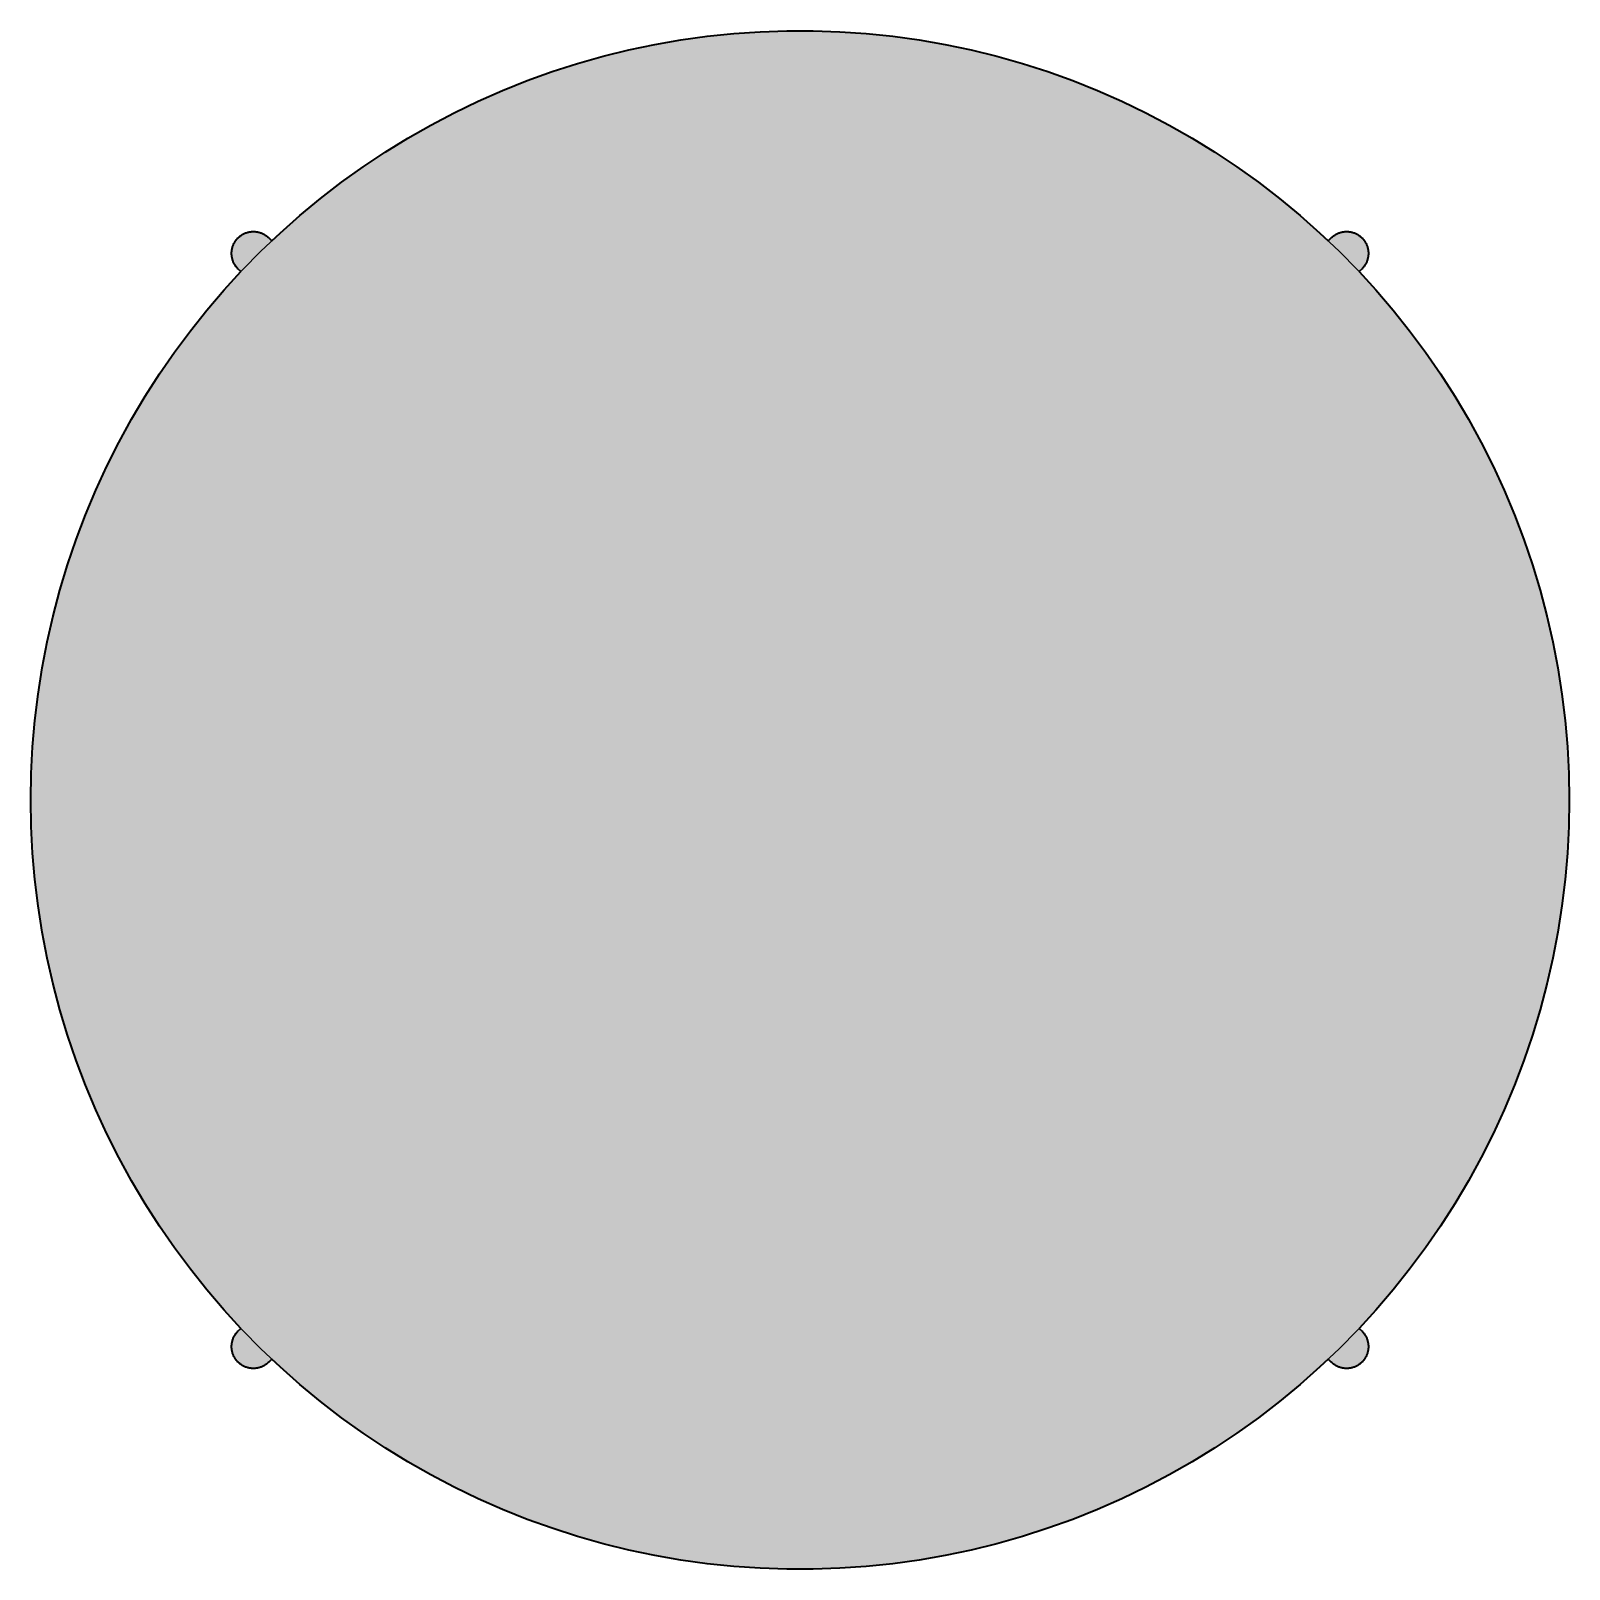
# Model space of a CAD drawing. Header units: millimetres. Extents: x 0 to 1552, y -100 to 500.
# Drawn here: x 952 to 1552, y -100 to 500 of the extents above; entities that cross this region are included whole.
import ezdxf

# ---------------------------------------------------------------- set-up
doc = ezdxf.new("R2010")
doc.units = ezdxf.units.MM
doc.layers.add('Blocks', color=7, linetype='Continuous')
doc.layers.add('Blocks$Fill', color=7, linetype='Continuous', true_color=0xffffff)
doc.layers.add('Blocks$Inner', color=7, linetype='Continuous', lineweight=25, true_color=0x007f00)
doc.layers.add('Blocks$Outline', color=7, linetype='Continuous', lineweight=35, true_color=0xff3f3f)

# ---------------------------------------------------------------- blocks, each defined once
blk = doc.blocks.new('Neu Side Table Top')
at = {"layer": 'Blocks$Fill'}
blk.add_hatch(color=256, dxfattribs=at).paths.add_polyline_path([(81.23, -185.33), (68, -170.37), (61.54, -162.27), (55.37, -153.96), (49.49, -145.44), (43.9, -136.71), (38.62, -127.81), (33.65, -118.72), (28.99, -109.47), (24.66, -100.06), (20.66, -90.51), (16.99, -80.83), (13.65, -71.02), (10.65, -61.11), (8, -51.1), (5.7, -41), (3.74, -30.83), (2.14, -20.6), (0.89, -10.32), (0, 0), (-0.54, 10.34), (-0.71, 20.7), (-0.54, 31.05), (0, 41.39), (0.89, 51.71), (2.14, 61.99), (3.74, 72.23), (5.7, 82.4), (8, 92.49), (10.65, 102.5), (13.65, 112.42), (16.99, 122.22), (20.66, 131.9), (24.66, 141.46), (28.99, 150.86), (33.65, 160.11), (38.62, 169.2), (43.9, 178.11), (49.49, 186.83), (55.37, 195.35), (61.54, 203.67), (68, 211.76), (74.73, 219.63), (81.23, 226.72), (79.88, 228.09), (79.68, 228.31), (79.49, 228.54), (79.31, 228.78), (79.14, 229.02), (78.97, 229.26), (78.81, 229.51), (78.67, 229.77), (78.53, 230.03), (78.4, 230.3), (78.28, 230.57), (78.17, 230.84), (78.07, 231.12), (77.98, 231.4), (77.9, 231.69), (77.83, 231.98), (77.77, 232.27), (77.72, 232.56), (77.67, 232.85), (77.64, 233.14), (77.62, 233.44), (77.61, 233.74), (77.62, 234.03), (77.63, 234.33), (77.65, 234.62), (77.68, 234.92), (77.72, 235.21), (77.77, 235.5), (77.83, 235.79), (77.91, 236.08), (77.99, 236.36), (78.08, 236.64), (78.18, 236.92), (78.29, 237.2), (78.41, 237.47), (78.54, 237.73), (78.68, 237.99), (78.83, 238.25), (78.99, 238.5), (79.15, 238.75), (79.33, 238.99), (79.51, 239.22), (79.7, 239.45), (79.9, 239.67), (80.1, 239.88), (80.32, 240.08), (80.54, 240.28), (80.76, 240.47), (81, 240.66), (81.24, 240.83), (81.48, 241), (81.73, 241.15), (81.99, 241.3), (82.25, 241.44), (82.52, 241.57), (82.79, 241.69), (83.06, 241.8), (83.34, 241.9), (83.62, 241.99), (83.9, 242.08), (84.19, 242.15), (84.48, 242.21), (84.77, 242.26), (85.07, 242.3), (85.36, 242.34), (85.65, 242.36), (85.95, 242.37), (86.25, 242.37), (86.54, 242.36), (86.84, 242.34), (87.13, 242.31), (87.43, 242.27), (87.72, 242.22), (88.01, 242.16), (88.29, 242.08), (88.58, 242), (88.86, 241.91), (89.14, 241.81), (89.41, 241.7), (89.68, 241.58), (89.95, 241.45), (90.21, 241.32), (90.47, 241.17), (90.72, 241.01), (90.97, 240.85), (91.21, 240.67), (91.44, 240.49), (91.67, 240.3), (91.89, 240.11), (92.1, 239.9), (93.28, 238.73), (104.25, 248.65), (112.24, 255.25), (120.45, 261.56), (128.87, 267.59), (137.49, 273.33), (146.31, 278.76), (155.3, 283.89), (164.47, 288.7), (173.8, 293.19), (183.29, 297.36), (192.9, 301.2), (202.65, 304.71), (212.51, 307.87), (222.47, 310.7), (232.53, 313.18), (242.66, 315.31), (252.87, 317.08), (263.12, 318.51), (273.43, 319.58), (283.76, 320.3), (294.11, 320.65), (304.46, 320.65), (314.81, 320.3), (325.15, 319.58), (335.45, 318.51), (345.7, 317.08), (355.91, 315.31), (366.04, 313.18), (376.1, 310.7), (386.06, 307.87), (395.92, 304.71), (405.67, 301.2), (415.29, 297.36), (424.77, 293.19), (434.1, 288.7), (443.27, 283.89), (452.26, 278.76), (461.08, 273.33), (469.7, 267.59), (478.12, 261.56), (486.33, 255.25), (494.32, 248.65), (502.07, 241.78), (505.29, 238.73), (506.68, 240.11), (506.9, 240.3), (507.13, 240.49), (507.36, 240.67), (507.6, 240.85), (507.85, 241.01), (508.1, 241.17), (508.36, 241.32), (508.62, 241.45), (508.89, 241.58), (509.16, 241.7), (509.43, 241.81), (509.71, 241.91), (509.99, 242), (510.28, 242.08), (510.56, 242.16), (510.85, 242.22), (511.14, 242.27), (511.44, 242.31), (511.73, 242.34), (512.03, 242.36), (512.32, 242.37), (512.62, 242.37), (512.92, 242.36), (513.21, 242.34), (513.51, 242.3), (513.8, 242.26), (514.09, 242.21), (514.38, 242.15), (514.67, 242.08), (514.95, 241.99), (515.23, 241.9), (515.51, 241.8), (515.78, 241.69), (516.05, 241.57), (516.32, 241.44), (516.58, 241.3), (516.84, 241.15), (517.09, 241), (517.33, 240.83), (517.57, 240.66), (517.81, 240.47), (518.03, 240.28), (518.25, 240.08), (518.47, 239.88), (518.67, 239.67), (518.87, 239.45), (519.06, 239.22), (519.24, 238.99), (519.42, 238.75), (519.58, 238.5), (519.74, 238.25), (519.89, 237.99), (520.03, 237.73), (520.16, 237.47), (520.28, 237.2), (520.39, 236.92), (520.49, 236.64), (520.58, 236.36), (520.66, 236.08), (520.74, 235.79), (520.8, 235.5), (520.85, 235.21), (520.89, 234.92), (520.92, 234.62), (520.94, 234.33), (520.96, 234.03), (520.96, 233.74), (520.95, 233.44), (520.93, 233.14), (520.9, 232.85), (520.85, 232.56), (520.8, 232.27), (520.74, 231.98), (520.67, 231.69), (520.59, 231.4), (520.5, 231.12), (520.4, 230.84), (520.29, 230.57), (520.17, 230.3), (520.04, 230.03), (519.9, 229.77), (519.76, 229.51), (519.6, 229.26), (519.43, 229.02), (519.26, 228.78), (519.08, 228.54), (518.89, 228.31), (518.69, 228.09), (518.49, 227.88), (517.34, 226.72), (530.57, 211.76), (537.03, 203.67), (543.2, 195.35), (549.09, 186.83), (554.67, 178.11), (559.95, 169.2), (564.92, 160.11), (569.58, 150.86), (573.91, 141.46), (577.91, 131.9), (581.58, 122.22), (584.92, 112.42), (587.92, 102.5), (590.57, 92.49), (592.87, 82.4), (594.83, 72.23), (596.43, 61.99), (597.68, 51.71), (598.57, 41.39), (599.11, 31.05), (599.29, 20.7), (599.11, 10.34), (597.68, -10.32), (596.43, -20.6), (594.83, -30.83), (592.87, -41), (590.57, -51.1), (587.92, -61.11), (584.92, -71.02), (581.58, -80.83), (577.91, -90.51), (573.91, -100.06), (569.58, -109.47), (564.92, -118.72), (559.95, -127.81), (554.67, -136.71), (549.09, -145.44), (543.2, -153.96), (537.03, -162.27), (530.57, -170.37), (523.84, -178.24), (517.34, -185.33), (518.69, -186.7), (518.89, -186.92), (519.08, -187.15), (519.26, -187.38), (519.43, -187.62), (519.6, -187.87), (519.76, -188.12), (519.9, -188.37), (520.04, -188.64), (520.17, -188.9), (520.29, -189.17), (520.4, -189.45), (520.5, -189.73), (520.59, -190.01), (520.67, -190.29), (520.74, -190.58), (520.8, -190.87), (520.85, -191.16), (520.9, -191.46), (520.93, -191.75), (520.95, -192.05), (520.96, -192.34), (520.96, -192.64), (520.94, -192.93), (520.92, -193.23), (520.89, -193.52), (520.85, -193.82), (520.8, -194.11), (520.74, -194.4), (520.66, -194.68), (520.58, -194.97), (520.49, -195.25), (520.39, -195.53), (520.28, -195.8), (520.16, -196.07), (520.03, -196.34), (519.89, -196.6), (519.74, -196.86), (519.58, -197.11), (519.42, -197.35), (519.24, -197.59), (519.06, -197.82), (518.87, -198.05), (518.67, -198.27), (518.47, -198.48), (518.25, -198.69), (518.03, -198.89), (517.81, -199.08), (517.57, -199.26), (517.33, -199.44), (517.09, -199.6), (516.84, -199.76), (516.58, -199.91), (516.32, -200.04), (516.05, -200.17), (515.78, -200.3), (515.51, -200.41), (515.23, -200.51), (514.95, -200.6), (514.67, -200.68), (514.38, -200.75), (514.09, -200.82), (513.8, -200.87), (513.51, -200.91), (513.21, -200.94), (512.92, -200.96), (512.62, -200.97), (512.32, -200.97), (512.03, -200.96), (511.73, -200.94), (511.44, -200.91), (511.14, -200.87), (510.85, -200.82), (510.56, -200.76), (510.28, -200.69), (509.99, -200.61), (509.71, -200.52), (509.43, -200.42), (509.16, -200.31), (508.89, -200.19), (508.62, -200.06), (508.36, -199.92), (508.1, -199.77), (507.85, -199.62), (507.6, -199.45), (507.36, -199.28), (507.13, -199.1), (506.9, -198.91), (506.68, -198.71), (506.47, -198.51), (505.29, -197.33), (494.32, -207.26), (486.33, -213.85), (478.12, -220.17), (469.7, -226.2), (461.08, -231.93), (452.26, -237.37), (443.27, -242.49), (434.1, -247.31), (424.77, -251.8), (415.29, -255.97), (405.67, -259.81), (395.92, -263.31), (386.06, -266.48), (376.1, -269.3), (366.04, -271.78), (355.91, -273.91), (345.7, -275.69), (335.45, -277.12), (325.15, -278.19), (314.81, -278.9), (304.46, -279.26), (294.11, -279.26), (283.76, -278.9), (273.43, -278.19), (263.12, -277.12), (252.87, -275.69), (242.66, -273.91), (232.53, -271.78), (222.47, -269.3), (212.51, -266.48), (202.65, -263.31), (192.9, -259.81), (183.29, -255.97), (173.8, -251.8), (164.47, -247.31), (155.3, -242.49), (146.31, -237.37), (137.49, -231.93), (128.87, -226.2), (120.45, -220.17), (112.24, -213.85), (104.25, -207.26), (96.5, -200.39), (93.28, -197.33), (91.89, -198.71), (91.67, -198.91), (91.44, -199.1), (91.21, -199.28), (90.97, -199.45), (90.72, -199.62), (90.47, -199.77), (90.21, -199.92), (89.95, -200.06), (89.68, -200.19), (89.41, -200.31), (89.14, -200.42), (88.86, -200.52), (88.58, -200.61), (88.29, -200.69), (88.01, -200.76), (87.72, -200.82), (87.43, -200.87), (87.13, -200.91), (86.84, -200.94), (86.54, -200.96), (86.25, -200.97), (85.95, -200.97), (85.65, -200.96), (85.36, -200.94), (85.07, -200.91), (84.77, -200.87), (84.48, -200.82), (84.19, -200.75), (83.9, -200.68), (83.62, -200.6), (83.34, -200.51), (83.06, -200.41), (82.79, -200.3), (82.52, -200.17), (82.25, -200.04), (81.99, -199.91), (81.73, -199.76), (81.48, -199.6), (81.24, -199.44), (81, -199.26), (80.76, -199.08), (80.54, -198.89), (80.32, -198.69), (80.1, -198.48), (79.9, -198.27), (79.7, -198.05), (79.51, -197.82), (79.33, -197.59), (79.15, -197.35), (78.99, -197.11), (78.83, -196.86), (78.68, -196.6), (78.54, -196.34), (78.41, -196.07), (78.29, -195.8), (78.18, -195.53), (78.08, -195.25), (77.99, -194.97), (77.91, -194.68), (77.83, -194.4), (77.77, -194.11), (77.72, -193.82), (77.68, -193.52), (77.65, -193.23), (77.63, -192.93), (77.62, -192.64), (77.61, -192.34), (77.62, -192.05), (77.64, -191.75), (77.67, -191.46), (77.72, -191.16), (77.77, -190.87), (77.83, -190.58), (77.9, -190.29), (77.98, -190.01), (78.07, -189.73), (78.17, -189.45), (78.28, -189.17), (78.4, -188.9), (78.53, -188.64), (78.67, -188.37), (78.81, -188.12), (78.97, -187.87), (79.14, -187.62), (79.31, -187.38), (79.49, -187.15), (79.68, -186.92), (79.88, -186.7), (80.08, -186.48)], flags=0)
at = {"layer": 'Blocks$Inner'}
for p, q in [((93.28, 238.73), (92.1, 239.9)), ((505.29, 238.73), (506.47, 239.9)), ((80.08, 227.88), (81.23, 226.72)), ((518.49, 227.88), (517.34, 226.72)), ((81.23, -185.33), (80.08, -186.48)), ((518.49, -186.48), (517.34, -185.33)), ((92.1, -198.51), (93.28, -197.33)), ((505.29, -197.33), (506.47, -198.51))]:
    blk.add_line(p, q, dxfattribs=at)
blk.add_lwpolyline([(599.11, 10.34), (598.57, 0), (597.68, -10.32), (596.43, -20.6), (594.83, -30.83), (592.87, -41), (590.57, -51.1), (587.92, -61.11), (584.92, -71.02), (581.58, -80.83), (577.91, -90.51), (573.91, -100.06), (569.58, -109.47), (564.92, -118.72), (559.95, -127.81), (554.67, -136.71), (549.09, -145.44), (543.2, -153.96), (537.03, -162.27), (530.57, -170.37), (523.84, -178.24), (516.84, -185.87), (509.58, -193.26), (502.07, -200.39), (494.32, -207.26), (486.33, -213.85), (478.12, -220.17), (469.7, -226.2), (461.08, -231.93), (452.26, -237.37), (443.27, -242.49), (434.1, -247.31), (424.77, -251.8), (415.29, -255.97), (405.67, -259.81), (395.92, -263.31), (386.06, -266.48), (376.1, -269.3), (366.04, -271.78), (355.91, -273.91), (345.7, -275.69), (335.45, -277.12), (325.15, -278.19), (314.81, -278.9), (304.46, -279.26), (294.11, -279.26), (283.76, -278.9), (273.43, -278.19), (263.12, -277.12), (252.87, -275.69), (242.66, -273.91), (232.53, -271.78), (222.47, -269.3), (212.51, -266.48), (202.65, -263.31), (192.9, -259.81), (183.29, -255.97), (173.8, -251.8), (164.47, -247.31), (155.3, -242.49), (146.31, -237.37), (137.49, -231.93), (128.87, -226.2), (120.45, -220.17), (112.24, -213.85), (104.25, -207.26), (96.5, -200.39), (88.99, -193.26), (81.73, -185.87), (74.73, -178.24), (68, -170.37), (61.54, -162.27), (55.37, -153.96), (49.49, -145.44), (43.9, -136.71), (38.62, -127.81), (33.65, -118.72), (28.99, -109.47), (24.66, -100.06), (20.66, -90.51), (16.99, -80.83), (13.65, -71.02), (10.65, -61.11), (8, -51.1), (5.7, -41), (3.74, -30.83), (2.14, -20.6), (0.89, -10.32), (0, 0), (-0.54, 10.34), (-0.71, 20.7), (-0.54, 31.05), (0, 41.39), (0.89, 51.71), (2.14, 61.99), (3.74, 72.23), (5.7, 82.4), (8, 92.49), (10.65, 102.5), (13.65, 112.42), (16.99, 122.22), (20.66, 131.9), (24.66, 141.46), (28.99, 150.86), (33.65, 160.11), (38.62, 169.2), (43.9, 178.11), (49.49, 186.83), (55.37, 195.35), (61.54, 203.67), (68, 211.76), (74.73, 219.63), (81.73, 227.27), (88.99, 234.65), (96.5, 241.78), (104.25, 248.65), (112.24, 255.25), (120.45, 261.56), (128.87, 267.59), (137.49, 273.33), (146.31, 278.76), (155.3, 283.89), (164.47, 288.7), (173.8, 293.19), (183.29, 297.36), (192.9, 301.2), (202.65, 304.71), (212.51, 307.87), (222.47, 310.7), (232.53, 313.18), (242.66, 315.31), (252.87, 317.08), (263.12, 318.51), (273.43, 319.58), (283.76, 320.3), (294.11, 320.65), (304.46, 320.65), (314.81, 320.3), (325.15, 319.58), (335.45, 318.51), (345.7, 317.08), (355.91, 315.31), (366.04, 313.18), (376.1, 310.7), (386.06, 307.87), (395.92, 304.71), (405.67, 301.2), (415.29, 297.36), (424.77, 293.19), (434.1, 288.7), (443.27, 283.89), (452.26, 278.76), (461.08, 273.33), (469.7, 267.59), (478.12, 261.56), (486.33, 255.25), (494.32, 248.65), (502.07, 241.78), (509.58, 234.65), (516.84, 227.27), (523.84, 219.63), (530.57, 211.76), (537.03, 203.67), (543.2, 195.35), (549.09, 186.83), (554.67, 178.11), (559.95, 169.2), (564.92, 160.11), (569.58, 150.86), (573.91, 141.46), (577.91, 131.9), (581.58, 122.22), (584.92, 112.42), (587.92, 102.5), (590.57, 92.49), (592.87, 82.4), (594.83, 72.23), (596.43, 61.99), (597.68, 51.71), (598.57, 41.39), (599.11, 31.05), (599.29, 20.7)], close=True, dxfattribs=at)
for points in [[(92.1, 239.9), (91.89, 240.11), (91.67, 240.3), (91.44, 240.49), (91.21, 240.67), (90.97, 240.85), (90.72, 241.01), (90.47, 241.17), (90.21, 241.32), (89.95, 241.45), (89.68, 241.58), (89.41, 241.7), (89.14, 241.81), (88.86, 241.91), (88.58, 242), (88.29, 242.08), (88.01, 242.16), (87.72, 242.22), (87.43, 242.27), (87.13, 242.31), (86.84, 242.34), (86.54, 242.36), (86.25, 242.37), (85.95, 242.37), (85.65, 242.36), (85.36, 242.34), (85.07, 242.3), (84.77, 242.26), (84.48, 242.21), (84.19, 242.15), (83.9, 242.08), (83.62, 241.99), (83.34, 241.9), (83.06, 241.8), (82.79, 241.69), (82.52, 241.57), (82.25, 241.44), (81.99, 241.3), (81.73, 241.15), (81.48, 241), (81.24, 240.83), (81, 240.66), (80.76, 240.47), (80.54, 240.28), (80.32, 240.08), (80.1, 239.88), (79.9, 239.67), (79.7, 239.45), (79.51, 239.22), (79.33, 238.99), (79.15, 238.75), (78.99, 238.5), (78.83, 238.25), (78.68, 237.99), (78.54, 237.73), (78.41, 237.47), (78.29, 237.2), (78.18, 236.92), (78.08, 236.64), (77.99, 236.36), (77.91, 236.08), (77.83, 235.79), (77.77, 235.5), (77.72, 235.21), (77.68, 234.92), (77.65, 234.62), (77.63, 234.33), (77.62, 234.03), (77.61, 233.74), (77.62, 233.44), (77.64, 233.14), (77.67, 232.85), (77.72, 232.56), (77.77, 232.27), (77.83, 231.98), (77.9, 231.69), (77.98, 231.4), (78.07, 231.12), (78.17, 230.84), (78.28, 230.57), (78.4, 230.3), (78.53, 230.03), (78.67, 229.77), (78.81, 229.51), (78.97, 229.26), (79.14, 229.02), (79.31, 228.78), (79.49, 228.54), (79.68, 228.31), (79.88, 228.09), (80.08, 227.88)], [(506.47, 239.9), (506.68, 240.11), (506.9, 240.3), (507.13, 240.49), (507.36, 240.67), (507.6, 240.85), (507.85, 241.01), (508.1, 241.17), (508.36, 241.32), (508.62, 241.45), (508.89, 241.58), (509.16, 241.7), (509.43, 241.81), (509.71, 241.91), (509.99, 242), (510.28, 242.08), (510.56, 242.16), (510.85, 242.22), (511.14, 242.27), (511.44, 242.31), (511.73, 242.34), (512.03, 242.36), (512.32, 242.37), (512.62, 242.37), (512.92, 242.36), (513.21, 242.34), (513.51, 242.3), (513.8, 242.26), (514.09, 242.21), (514.38, 242.15), (514.67, 242.08), (514.95, 241.99), (515.23, 241.9), (515.51, 241.8), (515.78, 241.69), (516.05, 241.57), (516.32, 241.44), (516.58, 241.3), (516.84, 241.15), (517.09, 241), (517.33, 240.83), (517.57, 240.66), (517.81, 240.47), (518.03, 240.28), (518.25, 240.08), (518.47, 239.88), (518.67, 239.67), (518.87, 239.45), (519.06, 239.22), (519.24, 238.99), (519.42, 238.75), (519.58, 238.5), (519.74, 238.25), (519.89, 237.99), (520.03, 237.73), (520.16, 237.47), (520.28, 237.2), (520.39, 236.92), (520.49, 236.64), (520.58, 236.36), (520.66, 236.08), (520.74, 235.79), (520.8, 235.5), (520.85, 235.21), (520.89, 234.92), (520.92, 234.62), (520.94, 234.33), (520.96, 234.03), (520.96, 233.74), (520.95, 233.44), (520.93, 233.14), (520.9, 232.85), (520.85, 232.56), (520.8, 232.27), (520.74, 231.98), (520.67, 231.69), (520.59, 231.4), (520.5, 231.12), (520.4, 230.84), (520.29, 230.57), (520.17, 230.3), (520.04, 230.03), (519.9, 229.77), (519.76, 229.51), (519.6, 229.26), (519.43, 229.02), (519.26, 228.78), (519.08, 228.54), (518.89, 228.31), (518.69, 228.09), (518.49, 227.88)], [(80.08, -186.48), (79.88, -186.7), (79.68, -186.92), (79.49, -187.15), (79.31, -187.38), (79.14, -187.62), (78.97, -187.87), (78.81, -188.12), (78.67, -188.37), (78.53, -188.64), (78.4, -188.9), (78.28, -189.17), (78.17, -189.45), (78.07, -189.73), (77.98, -190.01), (77.9, -190.29), (77.83, -190.58), (77.77, -190.87), (77.72, -191.16), (77.67, -191.46), (77.64, -191.75), (77.62, -192.05), (77.61, -192.34), (77.62, -192.64), (77.63, -192.93), (77.65, -193.23), (77.68, -193.52), (77.72, -193.82), (77.77, -194.11), (77.83, -194.4), (77.91, -194.68), (77.99, -194.97), (78.08, -195.25), (78.18, -195.53), (78.29, -195.8), (78.41, -196.07), (78.54, -196.34), (78.68, -196.6), (78.83, -196.86), (78.99, -197.11), (79.15, -197.35), (79.33, -197.59), (79.51, -197.82), (79.7, -198.05), (79.9, -198.27), (80.1, -198.48), (80.32, -198.69), (80.54, -198.89), (80.76, -199.08), (81, -199.26), (81.24, -199.44), (81.48, -199.6), (81.73, -199.76), (81.99, -199.91), (82.25, -200.04), (82.52, -200.17), (82.79, -200.3), (83.06, -200.41), (83.34, -200.51), (83.62, -200.6), (83.9, -200.68), (84.19, -200.75), (84.48, -200.82), (84.77, -200.87), (85.07, -200.91), (85.36, -200.94), (85.65, -200.96), (85.95, -200.97), (86.25, -200.97), (86.54, -200.96), (86.84, -200.94), (87.13, -200.91), (87.43, -200.87), (87.72, -200.82), (88.01, -200.76), (88.29, -200.69), (88.58, -200.61), (88.86, -200.52), (89.14, -200.42), (89.41, -200.31), (89.68, -200.19), (89.95, -200.06), (90.21, -199.92), (90.47, -199.77), (90.72, -199.62), (90.97, -199.45), (91.21, -199.28), (91.44, -199.1), (91.67, -198.91), (91.89, -198.71), (92.1, -198.51)], [(506.47, -198.51), (506.68, -198.71), (506.9, -198.91), (507.13, -199.1), (507.36, -199.28), (507.6, -199.45), (507.85, -199.62), (508.1, -199.77), (508.36, -199.92), (508.62, -200.06), (508.89, -200.19), (509.16, -200.31), (509.43, -200.42), (509.71, -200.52), (509.99, -200.61), (510.28, -200.69), (510.56, -200.76), (510.85, -200.82), (511.14, -200.87), (511.44, -200.91), (511.73, -200.94), (512.03, -200.96), (512.32, -200.97), (512.62, -200.97), (512.92, -200.96), (513.21, -200.94), (513.51, -200.91), (513.8, -200.87), (514.09, -200.82), (514.38, -200.75), (514.67, -200.68), (514.95, -200.6), (515.23, -200.51), (515.51, -200.41), (515.78, -200.3), (516.05, -200.17), (516.32, -200.04), (516.58, -199.91), (516.84, -199.76), (517.09, -199.6), (517.33, -199.44), (517.57, -199.26), (517.81, -199.08), (518.03, -198.89), (518.25, -198.69), (518.47, -198.48), (518.67, -198.27), (518.87, -198.05), (519.06, -197.82), (519.24, -197.59), (519.42, -197.35), (519.58, -197.11), (519.74, -196.86), (519.89, -196.6), (520.03, -196.34), (520.16, -196.07), (520.28, -195.8), (520.39, -195.53), (520.49, -195.25), (520.58, -194.97), (520.66, -194.68), (520.74, -194.4), (520.8, -194.11), (520.85, -193.82), (520.89, -193.52), (520.92, -193.23), (520.94, -192.93), (520.96, -192.64), (520.96, -192.34), (520.95, -192.05), (520.93, -191.75), (520.9, -191.46), (520.85, -191.16), (520.8, -190.87), (520.74, -190.58), (520.67, -190.29), (520.59, -190.01), (520.5, -189.73), (520.4, -189.45), (520.29, -189.17), (520.17, -188.9), (520.04, -188.64), (519.9, -188.37), (519.76, -188.12), (519.6, -187.87), (519.43, -187.62), (519.26, -187.38), (519.08, -187.15), (518.89, -186.92), (518.69, -186.7), (518.49, -186.48)]]:
    blk.add_lwpolyline(points, dxfattribs=at)
at = {"layer": 'Blocks$Outline'}
for points in [[(93.28, 238.73), (96.5, 241.78), (104.25, 248.65), (112.24, 255.25), (120.45, 261.56), (128.87, 267.59), (137.49, 273.33), (146.31, 278.76), (155.3, 283.89), (164.47, 288.7), (173.8, 293.19), (183.29, 297.36), (192.9, 301.2), (202.65, 304.71), (212.51, 307.87), (222.47, 310.7), (232.53, 313.18), (242.66, 315.31), (252.87, 317.08), (263.12, 318.51), (273.43, 319.58), (283.76, 320.3), (294.11, 320.65), (304.46, 320.65), (314.81, 320.3), (325.15, 319.58), (335.45, 318.51), (345.7, 317.08), (355.91, 315.31), (366.04, 313.18), (376.1, 310.7), (386.06, 307.87), (395.92, 304.71), (405.67, 301.2), (415.29, 297.36), (424.77, 293.19), (434.1, 288.7), (443.27, 283.89), (452.26, 278.76), (461.08, 273.33), (469.7, 267.59), (478.12, 261.56), (486.33, 255.25), (494.32, 248.65), (502.07, 241.78), (505.29, 238.73)], [(81.23, 226.72), (80.08, 227.88), (79.88, 228.09), (79.68, 228.31), (79.49, 228.54), (79.31, 228.78), (79.14, 229.02), (78.97, 229.26), (78.81, 229.51), (78.67, 229.77), (78.53, 230.03), (78.4, 230.3), (78.28, 230.57), (78.17, 230.84), (78.07, 231.12), (77.98, 231.4), (77.9, 231.69), (77.83, 231.98), (77.77, 232.27), (77.72, 232.56), (77.67, 232.85), (77.64, 233.14), (77.62, 233.44), (77.61, 233.74), (77.62, 234.03), (77.63, 234.33), (77.65, 234.62), (77.68, 234.92), (77.72, 235.21), (77.77, 235.5), (77.83, 235.79), (77.91, 236.08), (77.99, 236.36), (78.08, 236.64), (78.18, 236.92), (78.29, 237.2), (78.41, 237.47), (78.54, 237.73), (78.68, 237.99), (78.83, 238.25), (78.99, 238.5), (79.15, 238.75), (79.33, 238.99), (79.51, 239.22), (79.7, 239.45), (79.9, 239.67), (80.1, 239.88), (80.32, 240.08), (80.54, 240.28), (80.76, 240.47), (81, 240.66), (81.24, 240.83), (81.48, 241), (81.73, 241.15), (81.99, 241.3), (82.25, 241.44), (82.52, 241.57), (82.79, 241.69), (83.06, 241.8), (83.34, 241.9), (83.62, 241.99), (83.9, 242.08), (84.19, 242.15), (84.48, 242.21), (84.77, 242.26), (85.07, 242.3), (85.36, 242.34), (85.65, 242.36), (85.95, 242.37), (86.25, 242.37), (86.54, 242.36), (86.84, 242.34), (87.13, 242.31), (87.43, 242.27), (87.72, 242.22), (88.01, 242.16), (88.29, 242.08), (88.58, 242), (88.86, 241.91), (89.14, 241.81), (89.41, 241.7), (89.68, 241.58), (89.95, 241.45), (90.21, 241.32), (90.47, 241.17), (90.72, 241.01), (90.97, 240.85), (91.21, 240.67), (91.44, 240.49), (91.67, 240.3), (91.89, 240.11), (92.1, 239.9), (93.28, 238.73)], [(505.29, 238.73), (506.47, 239.9), (506.68, 240.11), (506.9, 240.3), (507.13, 240.49), (507.36, 240.67), (507.6, 240.85), (507.85, 241.01), (508.1, 241.17), (508.36, 241.32), (508.62, 241.45), (508.89, 241.58), (509.16, 241.7), (509.43, 241.81), (509.71, 241.91), (509.99, 242), (510.28, 242.08), (510.56, 242.16), (510.85, 242.22), (511.14, 242.27), (511.44, 242.31), (511.73, 242.34), (512.03, 242.36), (512.32, 242.37), (512.62, 242.37), (512.92, 242.36), (513.21, 242.34), (513.51, 242.3), (513.8, 242.26), (514.09, 242.21), (514.38, 242.15), (514.67, 242.08), (514.95, 241.99), (515.23, 241.9), (515.51, 241.8), (515.78, 241.69), (516.05, 241.57), (516.32, 241.44), (516.58, 241.3), (516.84, 241.15), (517.09, 241), (517.33, 240.83), (517.57, 240.66), (517.81, 240.47), (518.03, 240.28), (518.25, 240.08), (518.47, 239.88), (518.67, 239.67), (518.87, 239.45), (519.06, 239.22), (519.24, 238.99), (519.42, 238.75), (519.58, 238.5), (519.74, 238.25), (519.89, 237.99), (520.03, 237.73), (520.16, 237.47), (520.28, 237.2), (520.39, 236.92), (520.49, 236.64), (520.58, 236.36), (520.66, 236.08), (520.74, 235.79), (520.8, 235.5), (520.85, 235.21), (520.89, 234.92), (520.92, 234.62), (520.94, 234.33), (520.96, 234.03), (520.96, 233.74), (520.95, 233.44), (520.93, 233.14), (520.9, 232.85), (520.85, 232.56), (520.8, 232.27), (520.74, 231.98), (520.67, 231.69), (520.59, 231.4), (520.5, 231.12), (520.4, 230.84), (520.29, 230.57), (520.17, 230.3), (520.04, 230.03), (519.9, 229.77), (519.76, 229.51), (519.6, 229.26), (519.43, 229.02), (519.26, 228.78), (519.08, 228.54), (518.89, 228.31), (518.69, 228.09), (518.49, 227.88), (517.34, 226.72)], [(81.23, -185.33), (74.73, -178.24), (68, -170.37), (61.54, -162.27), (55.37, -153.96), (49.49, -145.44), (43.9, -136.71), (38.62, -127.81), (33.65, -118.72), (28.99, -109.47), (24.66, -100.06), (20.66, -90.51), (16.99, -80.83), (13.65, -71.02), (10.65, -61.11), (8, -51.1), (5.7, -41), (3.74, -30.83), (2.14, -20.6), (0.89, -10.32), (0, 0), (-0.54, 10.34), (-0.71, 20.7), (-0.54, 31.05), (0, 41.39), (0.89, 51.71), (2.14, 61.99), (3.74, 72.23), (5.7, 82.4), (8, 92.49), (10.65, 102.5), (13.65, 112.42), (16.99, 122.22), (20.66, 131.9), (24.66, 141.46), (28.99, 150.86), (33.65, 160.11), (38.62, 169.2), (43.9, 178.11), (49.49, 186.83), (55.37, 195.35), (61.54, 203.67), (68, 211.76), (74.73, 219.63), (81.23, 226.72)], [(517.34, 226.72), (523.84, 219.63), (530.57, 211.76), (537.03, 203.67), (543.2, 195.35), (549.09, 186.83), (554.67, 178.11), (559.95, 169.2), (564.92, 160.11), (569.58, 150.86), (573.91, 141.46), (577.91, 131.9), (581.58, 122.22), (584.92, 112.42), (587.92, 102.5), (590.57, 92.49), (592.87, 82.4), (594.83, 72.23), (596.43, 61.99), (597.68, 51.71), (598.57, 41.39), (599.11, 31.05), (599.29, 20.7), (599.11, 10.34)], [(599.11, 10.34), (598.57, 0), (597.68, -10.32), (596.43, -20.6), (594.83, -30.83), (592.87, -41), (590.57, -51.1), (587.92, -61.11), (584.92, -71.02), (581.58, -80.83), (577.91, -90.51), (573.91, -100.06), (569.58, -109.47), (564.92, -118.72), (559.95, -127.81), (554.67, -136.71), (549.09, -145.44), (543.2, -153.96), (537.03, -162.27), (530.57, -170.37), (523.84, -178.24), (517.34, -185.33)], [(93.28, -197.33), (92.1, -198.51), (91.89, -198.71), (91.67, -198.91), (91.44, -199.1), (91.21, -199.28), (90.97, -199.45), (90.72, -199.62), (90.47, -199.77), (90.21, -199.92), (89.95, -200.06), (89.68, -200.19), (89.41, -200.31), (89.14, -200.42), (88.86, -200.52), (88.58, -200.61), (88.29, -200.69), (88.01, -200.76), (87.72, -200.82), (87.43, -200.87), (87.13, -200.91), (86.84, -200.94), (86.54, -200.96), (86.25, -200.97), (85.95, -200.97), (85.65, -200.96), (85.36, -200.94), (85.07, -200.91), (84.77, -200.87), (84.48, -200.82), (84.19, -200.75), (83.9, -200.68), (83.62, -200.6), (83.34, -200.51), (83.06, -200.41), (82.79, -200.3), (82.52, -200.17), (82.25, -200.04), (81.99, -199.91), (81.73, -199.76), (81.48, -199.6), (81.24, -199.44), (81, -199.26), (80.76, -199.08), (80.54, -198.89), (80.32, -198.69), (80.1, -198.48), (79.9, -198.27), (79.7, -198.05), (79.51, -197.82), (79.33, -197.59), (79.15, -197.35), (78.99, -197.11), (78.83, -196.86), (78.68, -196.6), (78.54, -196.34), (78.41, -196.07), (78.29, -195.8), (78.18, -195.53), (78.08, -195.25), (77.99, -194.97), (77.91, -194.68), (77.83, -194.4), (77.77, -194.11), (77.72, -193.82), (77.68, -193.52), (77.65, -193.23), (77.63, -192.93), (77.62, -192.64), (77.61, -192.34), (77.62, -192.05), (77.64, -191.75), (77.67, -191.46), (77.72, -191.16), (77.77, -190.87), (77.83, -190.58), (77.9, -190.29), (77.98, -190.01), (78.07, -189.73), (78.17, -189.45), (78.28, -189.17), (78.4, -188.9), (78.53, -188.64), (78.67, -188.37), (78.81, -188.12), (78.97, -187.87), (79.14, -187.62), (79.31, -187.38), (79.49, -187.15), (79.68, -186.92), (79.88, -186.7), (80.08, -186.48), (81.23, -185.33)], [(517.34, -185.33), (518.49, -186.48), (518.69, -186.7), (518.89, -186.92), (519.08, -187.15), (519.26, -187.38), (519.43, -187.62), (519.6, -187.87), (519.76, -188.12), (519.9, -188.37), (520.04, -188.64), (520.17, -188.9), (520.29, -189.17), (520.4, -189.45), (520.5, -189.73), (520.59, -190.01), (520.67, -190.29), (520.74, -190.58), (520.8, -190.87), (520.85, -191.16), (520.9, -191.46), (520.93, -191.75), (520.95, -192.05), (520.96, -192.34), (520.96, -192.64), (520.94, -192.93), (520.92, -193.23), (520.89, -193.52), (520.85, -193.82), (520.8, -194.11), (520.74, -194.4), (520.66, -194.68), (520.58, -194.97), (520.49, -195.25), (520.39, -195.53), (520.28, -195.8), (520.16, -196.07), (520.03, -196.34), (519.89, -196.6), (519.74, -196.86), (519.58, -197.11), (519.42, -197.35), (519.24, -197.59), (519.06, -197.82), (518.87, -198.05), (518.67, -198.27), (518.47, -198.48), (518.25, -198.69), (518.03, -198.89), (517.81, -199.08), (517.57, -199.26), (517.33, -199.44), (517.09, -199.6), (516.84, -199.76), (516.58, -199.91), (516.32, -200.04), (516.05, -200.17), (515.78, -200.3), (515.51, -200.41), (515.23, -200.51), (514.95, -200.6), (514.67, -200.68), (514.38, -200.75), (514.09, -200.82), (513.8, -200.87), (513.51, -200.91), (513.21, -200.94), (512.92, -200.96), (512.62, -200.97), (512.32, -200.97), (512.03, -200.96), (511.73, -200.94), (511.44, -200.91), (511.14, -200.87), (510.85, -200.82), (510.56, -200.76), (510.28, -200.69), (509.99, -200.61), (509.71, -200.52), (509.43, -200.42), (509.16, -200.31), (508.89, -200.19), (508.62, -200.06), (508.36, -199.92), (508.1, -199.77), (507.85, -199.62), (507.6, -199.45), (507.36, -199.28), (507.13, -199.1), (506.9, -198.91), (506.68, -198.71), (506.47, -198.51), (505.29, -197.33)], [(505.29, -197.33), (502.07, -200.39), (494.32, -207.26), (486.33, -213.85), (478.12, -220.17), (469.7, -226.2), (461.08, -231.93), (452.26, -237.37), (443.27, -242.49), (434.1, -247.31), (424.77, -251.8), (415.29, -255.97), (405.67, -259.81), (395.92, -263.31), (386.06, -266.48), (376.1, -269.3), (366.04, -271.78), (355.91, -273.91), (345.7, -275.69), (335.45, -277.12), (325.15, -278.19), (314.81, -278.9), (304.46, -279.26), (294.11, -279.26), (283.76, -278.9), (273.43, -278.19), (263.12, -277.12), (252.87, -275.69), (242.66, -273.91), (232.53, -271.78), (222.47, -269.3), (212.51, -266.48), (202.65, -263.31), (192.9, -259.81), (183.29, -255.97), (173.8, -251.8), (164.47, -247.31), (155.3, -242.49), (146.31, -237.37), (137.49, -231.93), (128.87, -226.2), (120.45, -220.17), (112.24, -213.85), (104.25, -207.26), (96.5, -200.39), (93.28, -197.33)]]:
    blk.add_lwpolyline(points, dxfattribs=at)

msp = doc.modelspace()

# ---------------------------------------------------------------- block references
at = {"layer": 'Blocks'}
msp.add_blockref('Neu Side Table Top', (952.36, 179.05), dxfattribs=at)

doc.saveas('drawing.dxf')
